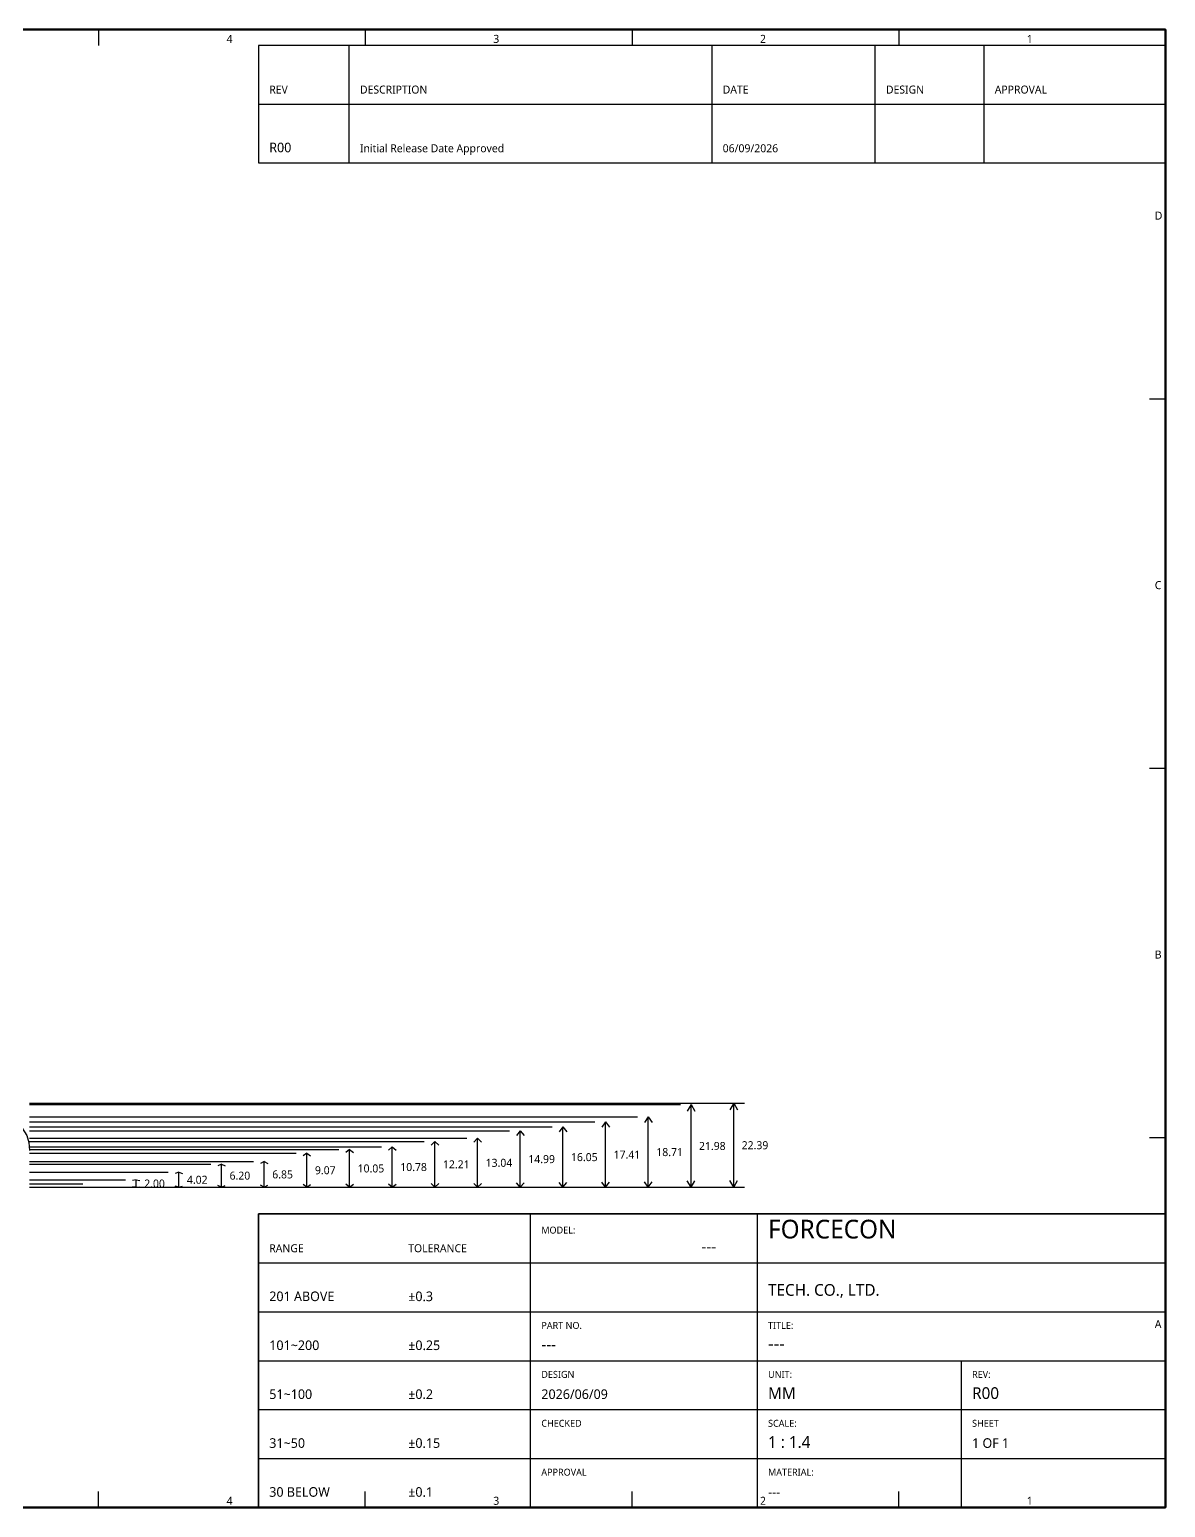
# Model space of a CAD drawing. Header units: metres. Extents: x -18 to 410, y -32 to 287.
# Drawn here: x 197.1 to 410, y 10 to 287 of the extents above; entities that cross this region are included whole.
import ezdxf

# ---------------------------------------------------------------- set-up
doc = ezdxf.new("R2010")
doc.units = ezdxf.units.M
doc.linetypes.add('DASHED', pattern=[4.5, 3, -1.5])
for name, color, linetype in [('BORDER', 7, 'Continuous'), ('DIM', 2, 'Continuous'), ('HIDDEN', 9, 'DASHED'), ('TITLE_LABEL', 7, 'Continuous'), ('TITLE_VALUE', 7, 'Continuous'), ('VISIBLE', 3, 'Continuous')]:
    doc.layers.add(name, color=color, linetype=linetype)
doc.styles.add('CHINESE', font='msjh.ttc')

msp = doc.modelspace()

# ---------------------------------------------------------------- linework, layer by layer
at = {"layer": 'BORDER'}
for p, q in [((210, 287), (210, 284)), ((260, 287), (260, 284)), ((310, 287), (310, 284)), ((360, 287), (360, 284)), ((257, 262), (257, 284)), ((325, 262), (325, 284)), ((355.6, 262), (355.6, 284)), ((376, 262), (376, 284)), ((410, 262), (410, 284)), ((240, 273), (410, 273)), ((410, 217.75), (407, 217.75)), ((410, 148.5), (407, 148.5)), ((410, 79.25), (407, 79.25)), ((291, 10), (291, 65)), ((333.5, 10), (333.5, 65)), ((240, 55.83), (410, 55.83)), ((240, 46.67), (410, 46.67)), ((240, 37.5), (410, 37.5)), ((371.75, 10), (371.75, 37.5)), ((240, 28.33), (410, 28.33)), ((240, 19.17), (410, 19.17)), ((210, 10), (210, 13)), ((260, 10), (260, 13)), ((310, 10), (310, 13)), ((360, 10), (360, 13)), ((410, 10), (407, 10))]:
    msp.add_line(p, q, dxfattribs=at)
at = {"layer": 'BORDER', "lineweight": 50}
msp.add_lwpolyline([(10, 10), (410, 10), (410, 287), (10, 287)], close=True, dxfattribs=at)
at = {"layer": 'BORDER'}
msp.add_lwpolyline([(240, 262), (410, 262), (410, 284), (240, 284)], close=True, dxfattribs=at)
at = {"layer": 'BORDER', "lineweight": 35}
msp.add_lwpolyline([(240, 10), (410, 10), (410, 65), (240, 65)], close=True, dxfattribs=at)
at = {"layer": 'DIM', "color": 2}
for p, q in [((197.06, 85.78), (331.06, 85.78)), ((197.06, 85.5), (319.06, 85.5)), ((197.06, 83.19), (311.06, 83.19)), ((313.06, 83.19), (312.36, 82.14)), ((313.06, 70), (313.06, 83.19)), ((313.06, 83.19), (313.76, 82.14)), ((321.06, 85.5), (320.36, 84.26)), ((321.06, 70), (321.06, 85.5)), ((321.06, 85.5), (321.76, 84.26)), ((329.06, 85.78), (328.36, 84.52)), ((329.06, 70), (329.06, 85.78)), ((329.06, 85.78), (329.76, 84.52)), ((197.06, 82.28), (303.06, 82.28)), ((197.06, 81.32), (295.06, 81.32)), ((197.06, 80.57), (287.06, 80.57)), ((289.06, 80.57), (288.36, 79.73)), ((289.06, 70), (289.06, 80.57)), ((289.06, 80.57), (289.76, 79.73)), ((297.06, 81.32), (296.36, 80.41)), ((297.06, 70), (297.06, 81.32)), ((297.06, 81.32), (297.76, 80.41)), ((305.06, 82.28), (304.36, 81.3)), ((305.06, 70), (305.06, 82.28)), ((305.06, 82.28), (305.76, 81.3)), ((197.06, 79.2), (279.06, 79.2)), ((197.06, 78.61), (271.06, 78.61)), ((197.06, 77.6), (263.06, 77.6)), ((265.06, 77.6), (264.36, 76.99)), ((265.06, 70), (265.06, 77.6)), ((265.06, 77.6), (265.76, 76.99)), ((273.06, 78.61), (272.36, 77.92)), ((273.06, 70), (273.06, 78.61)), ((273.06, 78.61), (273.76, 77.92)), ((281.06, 79.2), (280.36, 78.46)), ((281.06, 70), (281.06, 79.2)), ((281.06, 79.2), (281.76, 78.46)), ((197.06, 77.08), (255.06, 77.08)), ((197.06, 76.39), (247.06, 76.39)), ((197.06, 74.83), (239.06, 74.83)), ((241.06, 74.83), (240.36, 74.44)), ((241.06, 70), (241.06, 74.83)), ((241.06, 74.83), (241.76, 74.44)), ((249.06, 76.39), (248.36, 75.88)), ((249.06, 70), (249.06, 76.39)), ((249.06, 76.39), (249.76, 75.88)), ((257.06, 77.08), (256.36, 76.52)), ((257.06, 70), (257.06, 77.08)), ((257.06, 77.08), (257.76, 76.52)), ((197.06, 74.37), (231.06, 74.37)), ((197.06, 72.83), (223.06, 72.83)), ((225.06, 72.83), (224.36, 72.61)), ((225.06, 70), (225.06, 72.83)), ((225.06, 72.83), (225.76, 72.61)), ((233.06, 74.37), (232.36, 74.02)), ((233.06, 70), (233.06, 74.37)), ((233.06, 74.37), (233.76, 74.02)), ((197.06, 71.41), (215.06, 71.41)), ((197.06, 70.68), (207.06, 70.68)), ((197.06, 70), (331.06, 70)), ((217.06, 71.41), (216.36, 71.3)), ((217.06, 70), (216.36, 70.11)), ((217.06, 70), (217.06, 71.41)), ((217.06, 71.41), (217.76, 71.3)), ((217.06, 70), (217.76, 70.11)), ((225.06, 70), (224.36, 70.23)), ((225.06, 70), (225.76, 70.23)), ((233.06, 70), (232.36, 70.35)), ((233.06, 70), (233.76, 70.35)), ((241.06, 70), (240.36, 70.39)), ((241.06, 70), (241.76, 70.39)), ((249.06, 70), (248.36, 70.51)), ((249.06, 70), (249.76, 70.51)), ((257.06, 70), (256.36, 70.57)), ((257.06, 70), (257.76, 70.57)), ((265.06, 70), (264.36, 70.61)), ((265.06, 70), (265.76, 70.61)), ((273.06, 70), (272.36, 70.69)), ((273.06, 70), (273.76, 70.69)), ((281.06, 70), (280.36, 70.74)), ((281.06, 70), (281.76, 70.74)), ((289.06, 70), (288.36, 70.85)), ((289.06, 70), (289.76, 70.85)), ((297.06, 70), (296.36, 70.91)), ((297.06, 70), (297.76, 70.91)), ((305.06, 70), (304.36, 70.98)), ((305.06, 70), (305.76, 70.98)), ((313.06, 70), (312.36, 71.06)), ((313.06, 70), (313.76, 71.06)), ((321.06, 70), (320.36, 71.24)), ((321.06, 70), (321.76, 71.24)), ((329.06, 70), (328.36, 71.26)), ((329.06, 70), (329.76, 71.26))]:
    msp.add_line(p, q, dxfattribs=at)
at = {"layer": 'HIDDEN'}
msp.add_lwpolyline([(192.24, 83.57), (192.98, 83.17), (193.72, 82.76), (194.54, 82.23), (195.55, 81.3), (196.53, 79.71), (196.94, 78.37), (197.06, 76.93)], dxfattribs=at)
at = {"layer": 'VISIBLE'}
msp.add_lwpolyline([(197.06, 76.93), (197.06, 76.93)], dxfattribs=at)

# ---------------------------------------------------------------- texts
at = {"layer": 'BORDER', "style": 'CHINESE'}
for s, p in [('4', (234, 284.5)), ('3', (284, 284.5)), ('2', (334, 284.5)), ('1', (384, 284.5)), ('D', (408, 251.38)), ('C', (408, 182.12)), ('B', (408, 112.88)), ('A', (408, 43.62)), ('4', (234, 10.5)), ('3', (284, 10.5)), ('2', (334, 10.5)), ('1', (384, 10.5))]:
    msp.add_text(s, height=1.5, dxfattribs=at).set_placement(p)
at = {"layer": 'DIM', "style": 'CHINESE'}
for s, p in [('21.98', (322.56, 77)), ('22.39', (330.56, 77.14)), ('12.21', (274.56, 73.55)), ('13.04', (282.56, 73.85)), ('14.99', (290.56, 74.54)), ('16.05', (298.56, 74.91)), ('17.41', (306.56, 75.39)), ('18.71', (314.56, 75.85)), ('4.02', (226.56, 70.67)), ('6.20', (234.56, 71.44)), ('6.85', (242.56, 71.67)), ('9.07', (250.56, 72.45)), ('10.05', (258.56, 72.79)), ('10.78', (266.56, 73.05)), ('2.00', (218.56, 69.96))]:
    msp.add_text(s, height=1.5, dxfattribs=at).set_placement(p)
at = {"layer": 'TITLE_LABEL', "style": 'CHINESE'}
for s, height, p in [('REV', 1.5, (242, 275)), ('DESCRIPTION', 1.5, (259, 275)), ('DATE', 1.5, (327, 275)), ('DESIGN', 1.5, (357.6, 275)), ('APPROVAL', 1.5, (378, 275)), ('MODEL:', 1.3, (293, 61.33)), ('RANGE', 1.5, (242, 57.83)), ('TOLERANCE', 1.5, (268.05, 57.83)), ('PART NO.', 1.3, (293, 43.46)), ('TITLE:', 1.3, (335.5, 43.46)), ('DESIGN', 1.3, (293, 34.29)), ('UNIT:', 1.3, (335.5, 34.29)), ('REV:', 1.3, (373.75, 34.29)), ('CHECKED', 1.3, (293, 25.12)), ('SCALE:', 1.3, (335.5, 25.12)), ('SHEET', 1.3, (373.75, 25.12)), ('APPROVAL', 1.3, (293, 15.96)), ('MATERIAL:', 1.3, (335.5, 15.96))]:
    msp.add_text(s, height=height, dxfattribs=at).set_placement(p)
at = {"layer": 'TITLE_VALUE', "style": 'CHINESE'}
for s, height, p in [('R00', 1.8, (242, 264)), ('Initial Release Date Approved', 1.5, (259, 264)), ('06/09/2026', 1.5, (327, 264)), ('FORCECON', 3.5, (335.5, 60.42)), ('---', 2.2, (323, 57.83)), ('201 ABOVE', 1.8, (242, 48.67)), ('±0.3', 1.8, (268.05, 48.67)), ('TECH. CO., LTD.', 2.2, (335.5, 49.67)), ('101~200', 1.8, (242, 39.5)), ('±0.25', 1.8, (268.05, 39.5)), ('---', 2.2, (293, 39.5)), ('---', 2.5, (335.5, 39.5)), ('51~100', 1.8, (242, 30.33)), ('±0.2', 1.8, (268.05, 30.33)), ('2026/06/09', 1.8, (293, 30.33)), ('MM', 2.2, (335.5, 30.33)), ('R00', 2.2, (373.75, 30.33)), ('31~50', 1.8, (242, 21.17)), ('±0.15', 1.8, (268.05, 21.17)), ('1 : 1.4', 2.2, (335.5, 21.17)), ('1 OF 1', 1.8, (373.75, 21.17)), ('30 BELOW', 1.8, (242, 12)), ('±0.1', 1.8, (268.05, 12)), ('---', 1.8, (335.5, 12))]:
    msp.add_text(s, height=height, dxfattribs=at).set_placement(p)

doc.saveas('drawing.dxf')
